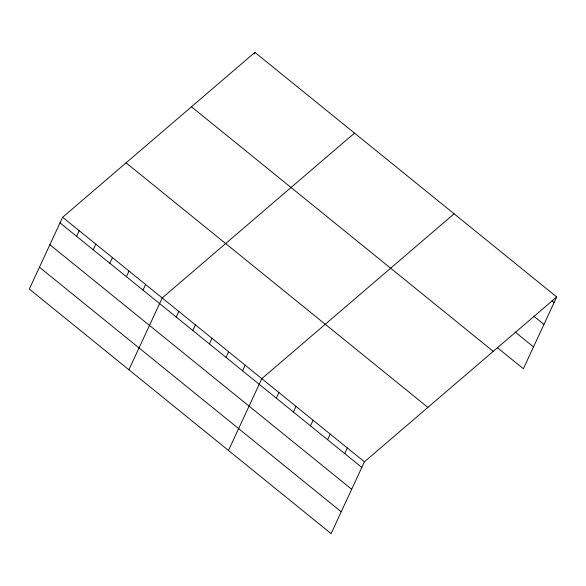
<?xml version="1.0" encoding="UTF-8"?>
<svg xmlns="http://www.w3.org/2000/svg" width="586" height="586" viewBox="0 0 586 586"><rect width="100%" height="100%" fill="white"/><g stroke="black" fill="none" stroke-linecap="round" stroke-linejoin="round"><path stroke-width="0.88" d="M62.629 217.26L29.3 289.052L331.097 533.612L364.426 461.819L556.7 296.948L254.903 52.388L62.629 217.26L364.426 461.819M76.612 236.326L79.227 230.708M93.218 249.783L95.826 244.157M109.816 263.231L112.424 257.613M126.415 276.68L129.023 271.062M143.013 290.136L145.621 284.51M254.156 53.993L254.903 52.388M128.891 369.759L162.219 297.959L354.493 133.095M176.21 317.033L178.818 311.415M192.809 330.482L195.416 324.864M209.407 343.938L212.015 338.312M226.006 357.387L228.613 351.768M242.604 370.835L245.212 365.217M228.489 450.458L261.81 378.666L454.091 213.795M276.306 398.143L278.914 392.525M293.41 412.002L296.018 406.384M310.514 425.861L313.122 420.243M327.611 439.72L330.218 434.101M344.715 453.579L347.322 447.96M556.7 296.948L523.371 368.74L497.382 347.681M552.041 300.904L554.092 302.566M533.692 316.088L543.955 324.41M515.043 331.94L533.509 346.905M191.446 106.791L493.251 351.358M126.078 162.849L427.875 407.409M60.014 222.878L361.818 467.438M49.883 244.714L351.681 489.273M39.438 267.216L341.235 511.776"/></g></svg>
